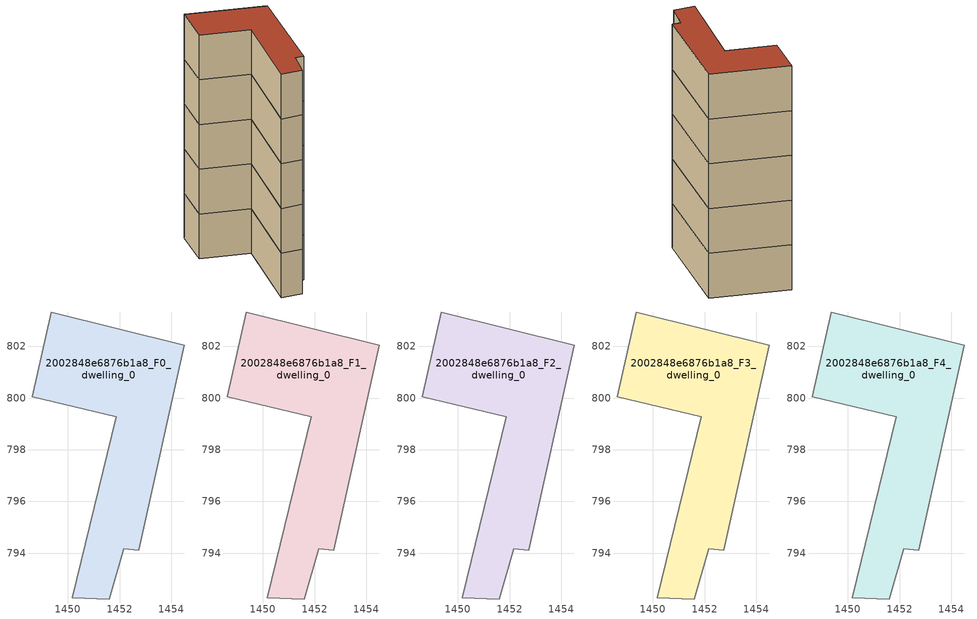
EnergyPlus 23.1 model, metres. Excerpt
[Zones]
2002848e6876b1a8_F0_dwelling_0
 floor ground (EU_floor_Construction): 1454.5,802.05 1452.74,794.12 1452.17,794.17 1451.59,792.22 1450.17,792.26 1451.87,799.29 1448.62,800.05 1449.36,803.33 z0
 wall adiabatic (EU_wall_Construction): 1451.87,799.29 1450.17,792.26 1451.59,792.22 1452.17,794.17 1452.74,794.12 1454.5,802.05 1449.36,803.33 1448.62,800.05 1451.87,799.29 z0:3
2002848e6876b1a8_F1_dwelling_0
 floor to 2002848e6876b1a8_F0_dwelling_0 (EU_floor_Construction): 1454.5,802.05 1452.74,794.12 1452.17,794.17 1451.59,792.22 1450.17,792.26 1451.87,799.29 1448.62,800.05 1449.36,803.33 z3
 wall adiabatic (EU_wall_Construction): 1451.87,799.29 1450.17,792.26 1451.59,792.22 1452.17,794.17 1452.74,794.12 1454.5,802.05 1449.36,803.33 1448.62,800.05 1451.87,799.29 z3:6
2002848e6876b1a8_F2_dwelling_0
 floor to 2002848e6876b1a8_F1_dwelling_0 (EU_floor_Construction): 1454.5,802.05 1452.74,794.12 1452.17,794.17 1451.59,792.22 1450.17,792.26 1451.87,799.29 1448.62,800.05 1449.36,803.33 z6
 wall adiabatic (EU_wall_Construction): 1451.87,799.29 1450.17,792.26 1451.59,792.22 1452.17,794.17 1452.74,794.12 1454.5,802.05 1449.36,803.33 1448.62,800.05 1451.87,799.29 z6:9
2002848e6876b1a8_F3_dwelling_0
 floor to 2002848e6876b1a8_F2_dwelling_0 (EU_floor_Construction): 1454.5,802.05 1452.74,794.12 1452.17,794.17 1451.59,792.22 1450.17,792.26 1451.87,799.29 1448.62,800.05 1449.36,803.33 z9
 wall adiabatic (EU_wall_Construction): 1451.87,799.29 1450.17,792.26 1451.59,792.22 1452.17,794.17 1452.74,794.12 1454.5,802.05 1449.36,803.33 1448.62,800.05 1451.87,799.29 z9:12
2002848e6876b1a8_F4_dwelling_0
 floor to 2002848e6876b1a8_F3_dwelling_0 (EU_floor_Construction): 1454.5,802.05 1452.74,794.12 1452.17,794.17 1451.59,792.22 1450.17,792.26 1451.87,799.29 1448.62,800.05 1449.36,803.33 z12
 wall adiabatic (EU_wall_Construction): 1451.87,799.29 1450.17,792.26 1451.59,792.22 1452.17,794.17 1452.74,794.12 1454.5,802.05 1449.36,803.33 1448.62,800.05 1451.87,799.29 z12:15
 roof outside (EU_roof_Construction): 1452.74,794.12 1454.5,802.05 1449.36,803.33 1448.62,800.05 1451.87,799.29 1450.17,792.26 1451.59,792.22 1452.17,794.17 z15
[Building]
EU S2 Campaign: North Axis=0; Terrain=City; Solar Distribution=FullExterior
[Site:Location]
Bologna: Latitude=44.5; Longitude=11.25; Time Zone=1; Elevation=37
[SizingPeriod:WeatherFileDays]
AnnualSizingPeriod: Begin Month=1; Begin Day of Month=1; End Month=12; End Day of Month=31; Day of Week for Start Day=Monday; Use Weather File Daylight Saving Period=No; Use Weather File Rain and Snow Indicators=No
[MATERIAL]
EU_InternalMass_Material: Roughness=MediumRough; Thickness=0.1; Conductivity=1; Density=1800; Specific Heat=900; Thermal Absorptance=0.9; Solar Absorptance=0.7; Visible Absorptance=0.7
[MATERIAL:NOMASS] Roughness=MediumRough; Thermal Absorptance=0.9; Solar Absorptance=0.7; Visible Absorptance=0.7
Name | Thermal Resistance
EU_wall_NoMass | 0.905828
EU_roof_NoMass | 0.37593
EU_floor_NoMass | 0.67114
[CONSTRUCTION]
EU_wall_Construction: EU_wall_NoMass
EU_roof_Construction: EU_roof_NoMass
EU_floor_Construction: EU_floor_NoMass
EU_InternalMass_Construction: EU_InternalMass_Material
[ZONE] Type=1; Multiplier=1; Ceiling Height=autocalculate; Floor Area=autocalculate; Part of Total Floor Area=Yes
Name | Volume
2002848e6876b1a8_F0_dwelling_0 | 91.9468
2002848e6876b1a8_F1_dwelling_0; 2002848e6876b1a8_F2_dwelling_0; 2002848e6876b1a8_F3_dwelling_0; 2002848e6876b1a8_F4_dwelling_0 | 91.946
[INTERNALMASS] Construction=EU_InternalMass_Construction; Surface Area=30.6489
Name | Zone or ZoneList
2002848e6876b1a8_F0_dwelling_0_EU_InternalMass | 2002848e6876b1a8_F0_dwelling_0
2002848e6876b1a8_F1_dwelling_0_EU_InternalMass | 2002848e6876b1a8_F1_dwelling_0
2002848e6876b1a8_F2_dwelling_0_EU_InternalMass | 2002848e6876b1a8_F2_dwelling_0
2002848e6876b1a8_F3_dwelling_0_EU_InternalMass | 2002848e6876b1a8_F3_dwelling_0
2002848e6876b1a8_F4_dwelling_0_EU_InternalMass | 2002848e6876b1a8_F4_dwelling_0
[OTHEREQUIPMENT] Fuel Type=Electricity; Design Level Calculation Method=Watts/Area; Power per Zone Floor Area=1; Fraction Latent=0; Fraction Radiant=0; Fraction Lost=0; Carbon Dioxide Generation Rate=0; EndUse Subcategory=EU_Step8_InternalGains
Name | Zone or ZoneList or Space or SpaceList | Schedule
EU_Step8_InternalGain_2002848e6876b1a8_F0_dwelling_0_f000 | 2002848e6876b1a8_F0_dwelling_0 | EU_Step8_GainSchedule_2002848e6876b1a8_F0_dwelling_0_f000
EU_Step8_InternalGain_2002848e6876b1a8_F1_dwelling_0_f000 | 2002848e6876b1a8_F1_dwelling_0 | EU_Step8_GainSchedule_2002848e6876b1a8_F1_dwelling_0_f000
EU_Step8_InternalGain_2002848e6876b1a8_F2_dwelling_0_f000 | 2002848e6876b1a8_F2_dwelling_0 | EU_Step8_GainSchedule_2002848e6876b1a8_F2_dwelling_0_f000
EU_Step8_InternalGain_2002848e6876b1a8_F3_dwelling_0_f000 | 2002848e6876b1a8_F3_dwelling_0 | EU_Step8_GainSchedule_2002848e6876b1a8_F3_dwelling_0_f000
EU_Step8_InternalGain_2002848e6876b1a8_F4_dwelling_0_f000 | 2002848e6876b1a8_F4_dwelling_0 | EU_Step8_GainSchedule_2002848e6876b1a8_F4_dwelling_0_f000
[ZONEVENTILATION:DESIGNFLOWRATE] Schedule=EU_AlwaysOn; Design Flow Rate Calculation Method=AirChanges/Hour; Air Changes per Hour=0.73129; Ventilation Type=Natural; Fan Pressure Rise=0; Fan Total Efficiency=1; Constant Term Coefficient=1; Temperature Term Coefficient=0; Velocity Term Coefficient=0; Velocity Squared Term Coefficient=0; Minimum Indoor Temperature=-100; Maximum Indoor Temperature=100; Delta Temperature=-100; Minimum Outdoor Temperature=-100; Maximum Outdoor Temperature=100; Maximum Wind Speed=40
Name | Zone or ZoneList or Space or SpaceList
EU_ConstantAir_2002848e6876b1a8_F0_dwelling_0 | 2002848e6876b1a8_F0_dwelling_0
EU_ConstantAir_2002848e6876b1a8_F1_dwelling_0 | 2002848e6876b1a8_F1_dwelling_0
EU_ConstantAir_2002848e6876b1a8_F2_dwelling_0 | 2002848e6876b1a8_F2_dwelling_0
EU_ConstantAir_2002848e6876b1a8_F3_dwelling_0 | 2002848e6876b1a8_F3_dwelling_0
EU_ConstantAir_2002848e6876b1a8_F4_dwelling_0 | 2002848e6876b1a8_F4_dwelling_0
[HVACTEMPLATE:THERMOSTAT] Constant Heating Setpoint=20; Constant Cooling Setpoint=50
EU_HeatOnly_2002848e6876b1a8_F0_dwelling_0; EU_HeatOnly_2002848e6876b1a8_F1_dwelling_0; EU_HeatOnly_2002848e6876b1a8_F2_dwelling_0; EU_HeatOnly_2002848e6876b1a8_F3_dwelling_0; EU_HeatOnly_2002848e6876b1a8_F4_dwelling_0
[HVACTEMPLATE:ZONE:IDEALLOADSAIRSYSTEM] System Availability Schedule=EU_AlwaysOn; Maximum Heating Supply Air Temperature=50; Minimum Cooling Supply Air Temperature=13; Maximum Heating Supply Air Humidity Ratio=0.0156; Minimum Cooling Supply Air Humidity Ratio=0.0077; Heating Limit=NoLimit; Cooling Limit=NoLimit; Heating Availability Schedule=EU_AlwaysOn; Cooling Availability Schedule=EU_CoolingOff; Dehumidification Control Type=ConstantSensibleHeatRatio; Cooling Sensible Heat Ratio=0.7; Dehumidification Setpoint=60; Humidification Control Type=None; Humidification Setpoint=30; Outdoor Air Method=None; Outdoor Air Flow Rate per Person=0.00944; Outdoor Air Flow Rate per Zone Floor Area=0; Outdoor Air Flow Rate per Zone=0; Demand Controlled Ventilation Type=None; Outdoor Air Economizer Type=NoEconomizer; Heat Recovery Type=None; Sensible Heat Recovery Effectiveness=0.7; Latent Heat Recovery Effectiveness=0.65
Name | Template Thermostat
2002848e6876b1a8_F0_dwelling_0 | EU_HeatOnly_2002848e6876b1a8_F0_dwelling_0
2002848e6876b1a8_F1_dwelling_0 | EU_HeatOnly_2002848e6876b1a8_F1_dwelling_0
2002848e6876b1a8_F2_dwelling_0 | EU_HeatOnly_2002848e6876b1a8_F2_dwelling_0
2002848e6876b1a8_F3_dwelling_0 | EU_HeatOnly_2002848e6876b1a8_F3_dwelling_0
2002848e6876b1a8_F4_dwelling_0 | EU_HeatOnly_2002848e6876b1a8_F4_dwelling_0
[SIZING:ZONE] Zone Cooling Design Supply Air Temperature Input Method=SupplyAirTemperature; Zone Cooling Design Supply Air Temperature=13; Zone Heating Design Supply Air Temperature Input Method=SupplyAirTemperature; Zone Heating Design Supply Air Temperature=50; Zone Cooling Design Supply Air Humidity Ratio=0.008; Zone Heating Design Supply Air Humidity Ratio=0.008; Cooling Design Air Flow Method=DesignDay; Cooling Design Air Flow Rate=0; Cooling Minimum Air Flow per Zone Floor Area=0.000762; Cooling Minimum Air Flow=0; Cooling Minimum Air Flow Fraction=0.2; Heating Design Air Flow Method=DesignDay; Heating Design Air Flow Rate=0; Heating Maximum Air Flow per Zone Floor Area=0.002032; Heating Maximum Air Flow=0.141576; Heating Maximum Air Flow Fraction=0.3; Account for Dedicated Outdoor Air System=No; Dedicated Outdoor Air System Control Strategy=NeutralSupplyAir; Dedicated Outdoor Air Low Setpoint Temperature for Design=autosize; Dedicated Outdoor Air High Setpoint Temperature for Design=autosize; Zone Load Sizing Method=Sensible Load Only No Latent Load; Zone Latent Cooling Design Supply Air Humidity Ratio Input Method=HumidityRatioDifference; Zone Cooling Design Supply Air Humidity Ratio Difference=0.005; Zone Latent Heating Design Supply Air Humidity Ratio Input Method=HumidityRatioDifference; Zone Humidification Design Supply Air Humidity Ratio Difference=0.005
2002848e6876b1a8_F0_dwelling_0; 2002848e6876b1a8_F1_dwelling_0; 2002848e6876b1a8_F2_dwelling_0; 2002848e6876b1a8_F3_dwelling_0; 2002848e6876b1a8_F4_dwelling_0
[SCHEDULE:CONSTANT]
Name | Hourly Value
EU_AlwaysOn | 1
EU_CoolingOff | 0
[SCHEDULE:FILE] Column Number=1; Rows to Skip at Top=0; Number of Hours of Data=8760; Column Separator=Comma; Interpolate to Timestep=No; Minutes per Item=60; Adjust Schedule for Daylight Savings=Yes
Name | File
EU_Step8_GainSchedule_2002848e6876b1a8_F0_dwelling_0_f000 | ../../schedules/2002848e6876b1a8/2002848e6876b1a8_F0_dwelling_0_f000_gain.csv
EU_Step8_GainSchedule_2002848e6876b1a8_F1_dwelling_0_f000 | ../../schedules/2002848e6876b1a8/2002848e6876b1a8_F1_dwelling_0_f000_gain.csv
EU_Step8_GainSchedule_2002848e6876b1a8_F2_dwelling_0_f000 | ../../schedules/2002848e6876b1a8/2002848e6876b1a8_F2_dwelling_0_f000_gain.csv
EU_Step8_GainSchedule_2002848e6876b1a8_F3_dwelling_0_f000 | ../../schedules/2002848e6876b1a8/2002848e6876b1a8_F3_dwelling_0_f000_gain.csv
EU_Step8_GainSchedule_2002848e6876b1a8_F4_dwelling_0_f000 | ../../schedules/2002848e6876b1a8/2002848e6876b1a8_F4_dwelling_0_f000_gain.csv
